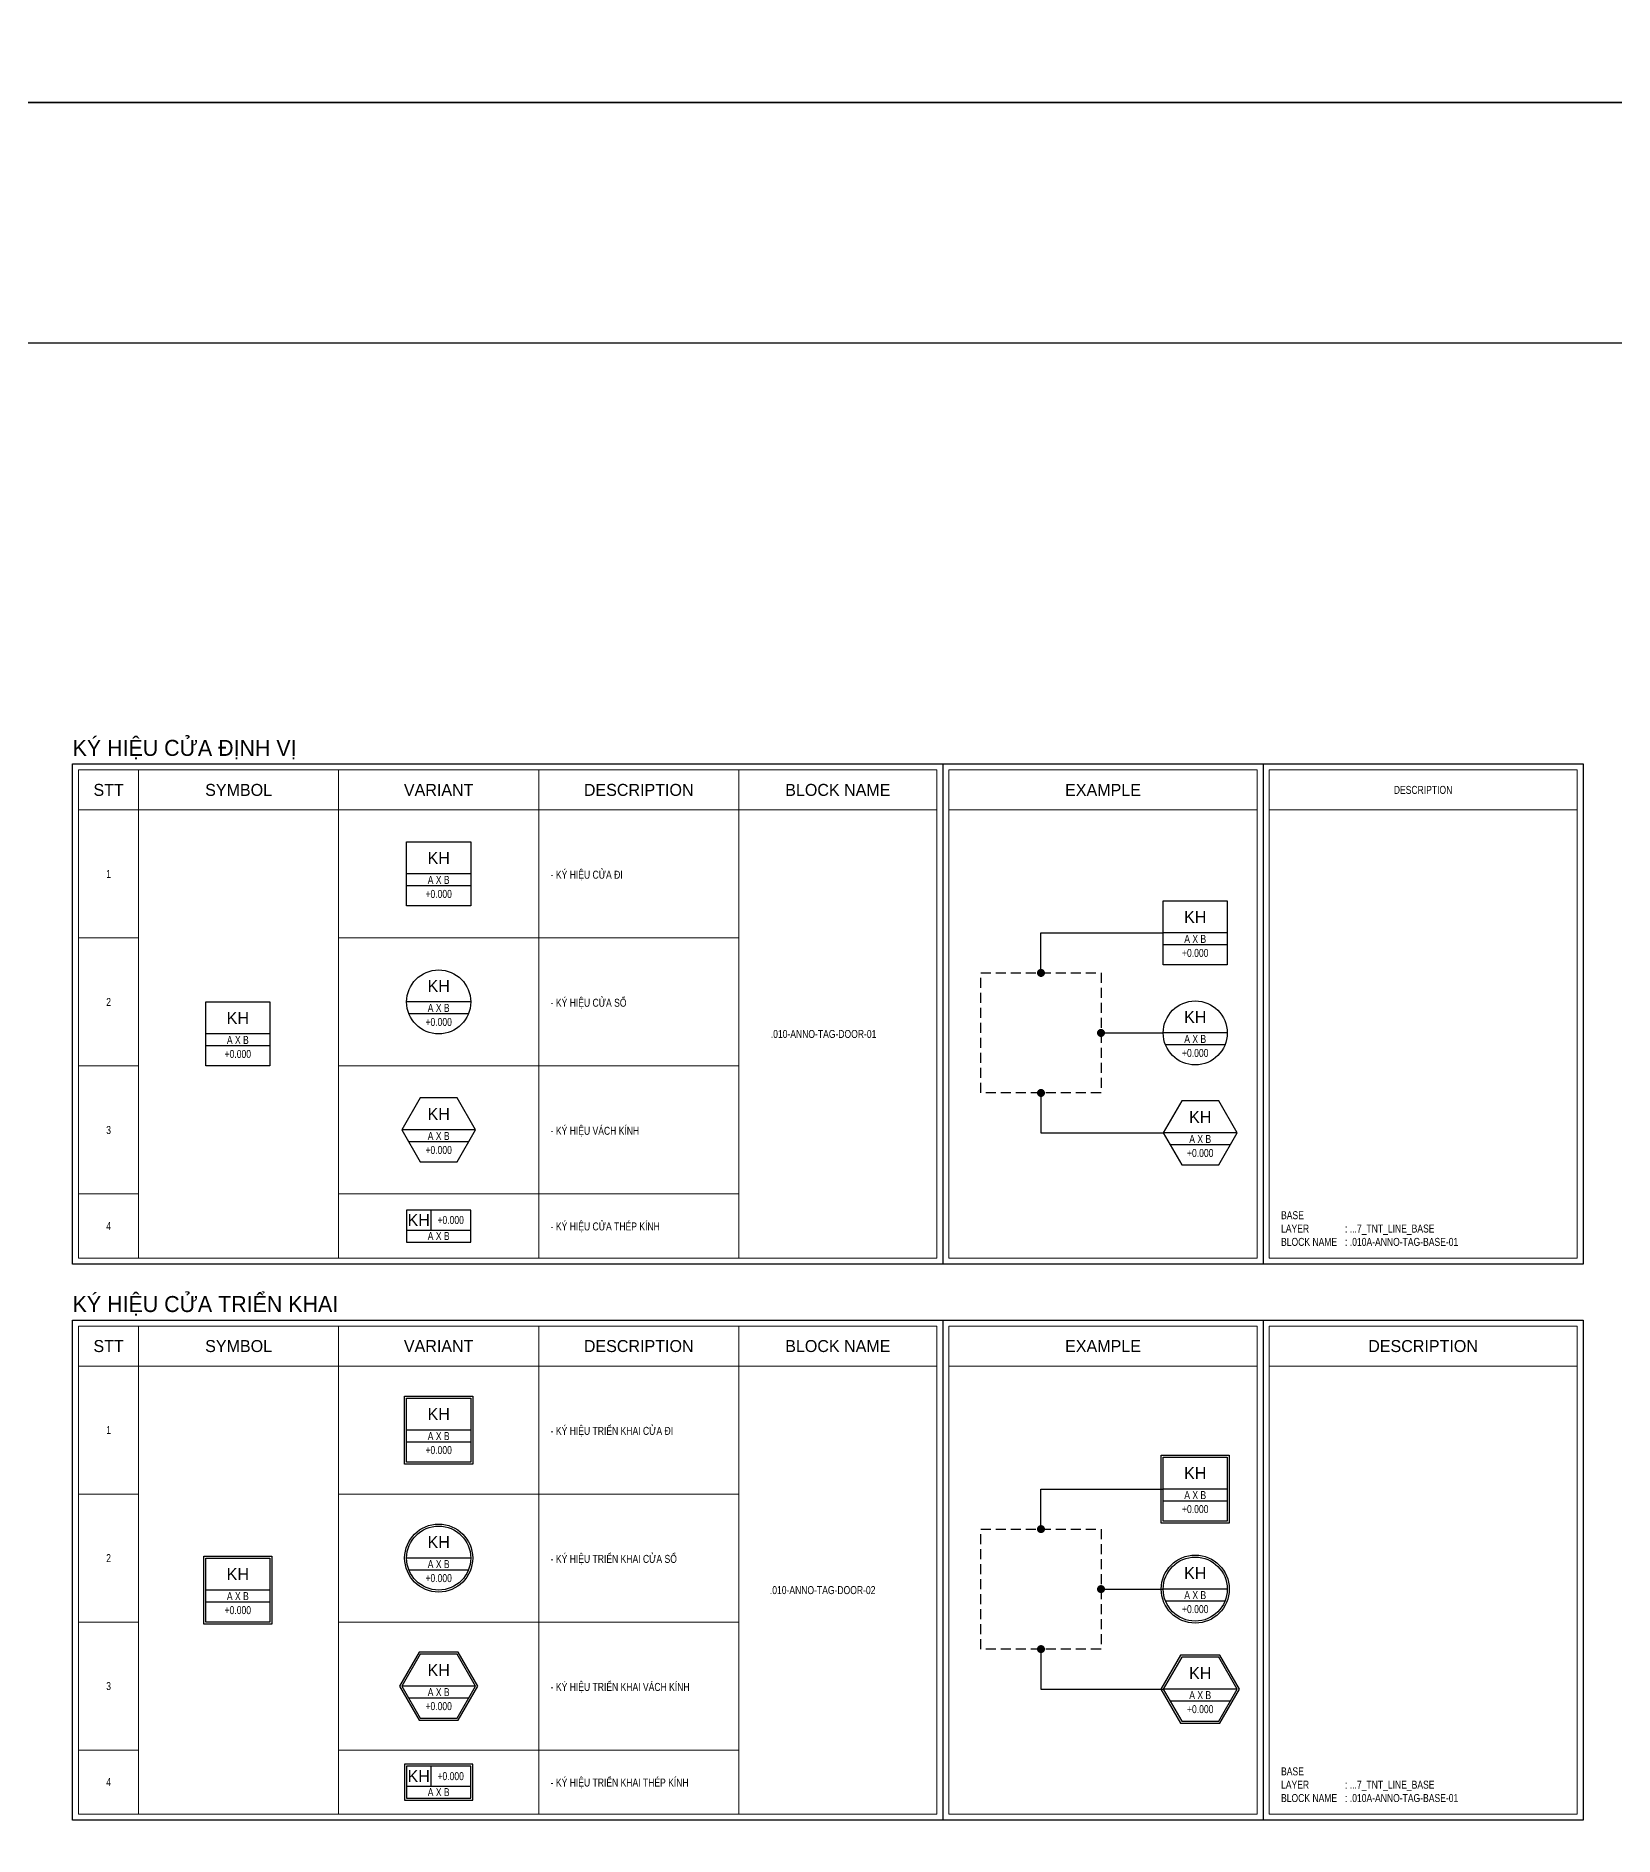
# Model space of a CAD drawing. Header units: millimetres. Extents: x 21129 to 2803301, y -510327 to 166837.
# Drawn here: x 309035 to 348477, y -337285 to -292297 of the extents above; entities that cross this region are included whole.
import ezdxf
from ezdxf.enums import TextEntityAlignment as Align

# ---------------------------------------------------------------- set-up
doc = ezdxf.new("R2010")
doc.units = ezdxf.units.MM
doc.linetypes.add('HIDDEN', pattern=[0.375, 0.25, -0.125])
for name, color, linetype in [('....01_TNT_A_DRAWING', 7, 'Continuous'), ('....20_TNT_N_TEXT', 9, 'Continuous'), ('....21_TNT_N_LEADER', 9, 'Continuous'), ('....24_TNT_N_ANNOTATE', 14, 'Continuous')]:
    doc.layers.add(name, color=color, linetype=linetype)
doc.layers.add('....03_TNT_A_THIN', color=251, linetype='Continuous', lineweight=13, transparency=0.5)
doc.layers.add('....08_TNT_A_DETAIL', color=156, linetype='HIDDEN', transparency=0.5)
doc.styles.add('.TNT_A_TXT_1_MAIN', font='')
doc.styles.add('.TNT_A_TXT_2_SUB', font='UNI Alter Gothic (H).ttf')
doc.styles.add('.TNT_A_TXT_3_NOTE', font='uromans.shx', dxfattribs={"width": 0.8})
doc.styles.add('TNT_DIM', font='uromans.shx', dxfattribs={"width": 0.8})
doc.styles.get('.TNT_A_TXT_1_MAIN').set_extended_font_data('UNI HelvetIns (H)')
doc.dimstyles.new('TNT_DIM1', dxfattribs={"dimtxt": 2, "dimasz": 1.1, "dimexe": 1.1, "dimexo": 0, "dimgap": 0.7, "dimtad": 1, "dimdec": 0, "dimzin": 0, "dimdsep": 46, "dimtxsty": 'TNT_DIM', "dimblk": 'ARCHTICK', "dimcen": 0.09, "dimdle": 1.1, "dimclrd": 256, "dimclre": 256, "dimclrt": 14, "dimadec": 0, "dimazin": 0, "dimtfac": 1, "dimtdec": 0, "dimtmove": 0, "dimatfit": 3, "dimfxl": 0, "dimtfillclr": 256, "dimtolj": 1, "dimtzin": 0, "dimarcsym": 0})

# ---------------------------------------------------------------- blocks, each defined once
blk = doc.blocks.new('.TNT_KHUNG LAYOUT_2')
at = {"color": 250}
blk.add_lwpolyline([(0, 327), (450, 327), (450, 0), (0, 0)], close=True, dxfattribs=at)
at = {"color": 14}
blk.add_lwpolyline([(15, 312), (435, 312), (435, 15), (15, 15)], close=True, dxfattribs=at)
blk = doc.blocks.new('*U558')
at = {"color": 14, "ltscale": 4}
for p, q in [((8, 0), (-8, 0)), ((8, -3), (-8, -3))]:
    blk.add_line(p, q, dxfattribs=at)
blk.add_lwpolyline([(-8, 8), (8, 8), (8, -8), (-8, -8)], close=True, dxfattribs=at)
at = {"color": 9, "style": '.TNT_A_TXT_2_SUB', "flags": 8}
blk.add_attdef('KH_1', text='', height=3, dxfattribs=at).set_placement((0, 4), align=Align.MIDDLE)
at = {"color": 9, "ltscale": 6, "style": '.TNT_A_TXT_3_NOTE', "width": 0.8, "flags": 8}
blk.add_attdef('COTE_1', text='', height=2, dxfattribs=at).set_placement((0, -5), align=Align.MIDDLE)
at = {"color": 9, "style": '.TNT_A_TXT_3_NOTE', "width": 0.8, "flags": 8}
blk.add_attdef('KT_1', text='', height=2, dxfattribs=at).set_placement((0, -1.5), align=Align.MIDDLE)
blk = doc.blocks.new('*U559')
at = {"color": 14, "ltscale": 4}
for p, q in [((8, 0), (-8, 0)), ((7.4, -3), (-7.4, -3))]:
    blk.add_line(p, q, dxfattribs=at)
blk.add_circle((0, 0), 8, dxfattribs=at)
at = {"color": 9, "style": '.TNT_A_TXT_2_SUB', "flags": 8}
blk.add_attdef('KH_1', text='', height=3, dxfattribs=at).set_placement((0, 4), align=Align.MIDDLE)
at = {"color": 9, "ltscale": 6, "style": '.TNT_A_TXT_3_NOTE', "width": 0.8, "flags": 8}
blk.add_attdef('COTE_1', text='', height=2, dxfattribs=at).set_placement((0, -5), align=Align.MIDDLE)
at = {"color": 9, "style": '.TNT_A_TXT_3_NOTE', "width": 0.8, "flags": 8}
blk.add_attdef('KT_1', text='', height=2, dxfattribs=at).set_placement((0, -1.5), align=Align.MIDDLE)
blk = doc.blocks.new('*U560')
at = {"color": 14, "ltscale": 4}
for p, q in [((9.24, 0), (-9.24, 0)), ((7.51, -3), (-7.51, -3))]:
    blk.add_line(p, q, dxfattribs=at)
blk.add_lwpolyline([(4.62, -8), (9.24, 0), (4.62, 8), (-4.62, 8), (-9.24, 0), (-4.62, -8)], close=True, dxfattribs=at)
at = {"color": 9, "style": '.TNT_A_TXT_2_SUB', "flags": 8}
blk.add_attdef('KH_1', text='', height=3, dxfattribs=at).set_placement((0, 4), align=Align.MIDDLE)
at = {"color": 9, "ltscale": 6, "style": '.TNT_A_TXT_3_NOTE', "width": 0.8, "flags": 8}
blk.add_attdef('COTE_1', text='', height=2, dxfattribs=at).set_placement((0, -5), align=Align.MIDDLE)
at = {"color": 9, "style": '.TNT_A_TXT_3_NOTE', "width": 0.8, "flags": 8}
blk.add_attdef('KT_1', text='', height=2, dxfattribs=at).set_placement((0, -1.5), align=Align.MIDDLE)
blk = doc.blocks.new('*U561')
at = {"color": 14, "ltscale": 4}
blk.add_line((-2, 5), (-2, 0), dxfattribs=at)
at = {"color": 14}
blk.add_line((-8, 0), (8, 0), dxfattribs=at)
blk.add_lwpolyline([(-8, -3), (8, -3), (8, 5), (-8, 5)], close=True, dxfattribs=at)
at = {"color": 9, "style": '.TNT_A_TXT_2_SUB', "flags": 8}
blk.add_attdef('KH_2', text='', height=3, dxfattribs=at).set_placement((-5, 2.5), align=Align.MIDDLE)
at = {"color": 9, "style": '.TNT_A_TXT_3_NOTE', "width": 0.8, "flags": 8}
for tag, p in [('COTE_2', (3, 2.5)), ('KT_2', (0, -1.5))]:
    blk.add_attdef(tag, text='', height=2, dxfattribs=at).set_placement(p, align=Align.MIDDLE)
blk = doc.blocks.new('*U564')
at = {"color": 251, "ltscale": 4}
for p, q in [((8, 0), (-8, 0)), ((8, -3), (-8, -3))]:
    blk.add_line(p, q, dxfattribs=at)
at = {"color": 14, "ltscale": 4}
blk.add_lwpolyline([(-8.5, 8.5), (8.5, 8.5), (8.5, -8.5), (-8.5, -8.5)], close=True, dxfattribs=at)
at = {"color": 251, "ltscale": 4}
blk.add_lwpolyline([(-8, 8), (8, 8), (8, -8), (-8, -8)], close=True, dxfattribs=at)
at = {"color": 9, "style": '.TNT_A_TXT_2_SUB', "flags": 8}
blk.add_attdef('KH_1', text='', height=3, dxfattribs=at).set_placement((0, 4), align=Align.MIDDLE)
at = {"color": 9, "ltscale": 6, "style": '.TNT_A_TXT_3_NOTE', "width": 0.8, "flags": 8}
blk.add_attdef('COTE_1', text='', height=2, dxfattribs=at).set_placement((0, -5), align=Align.MIDDLE)
at = {"color": 9, "style": '.TNT_A_TXT_3_NOTE', "width": 0.8, "flags": 8}
blk.add_attdef('KT_1', text='', height=2, dxfattribs=at).set_placement((0, -1.5), align=Align.MIDDLE)
blk = doc.blocks.new('*U565')
at = {"color": 251, "ltscale": 4}
for p, q in [((8, 0), (-8, 0)), ((7.4, -3), (-7.4, -3))]:
    blk.add_line(p, q, dxfattribs=at)
at = {"color": 14, "ltscale": 4}
blk.add_circle((0, 0), 8.5, dxfattribs=at)
at = {"color": 251, "ltscale": 4}
blk.add_circle((0, 0), 8, dxfattribs=at)
at = {"color": 9, "style": '.TNT_A_TXT_2_SUB', "flags": 8}
blk.add_attdef('KH_1', text='', height=3, dxfattribs=at).set_placement((0, 4), align=Align.MIDDLE)
at = {"color": 9, "ltscale": 6, "style": '.TNT_A_TXT_3_NOTE', "width": 0.8, "flags": 8}
blk.add_attdef('COTE_1', text='', height=2, dxfattribs=at).set_placement((0, -5), align=Align.MIDDLE)
at = {"color": 9, "style": '.TNT_A_TXT_3_NOTE', "width": 0.8, "flags": 8}
blk.add_attdef('KT_1', text='', height=2, dxfattribs=at).set_placement((0, -1.5), align=Align.MIDDLE)
blk = doc.blocks.new('*U566')
at = {"color": 251, "ltscale": 4}
for p, q in [((9.24, 0), (-9.24, 0)), ((7.51, -3), (-7.51, -3))]:
    blk.add_line(p, q, dxfattribs=at)
at = {"color": 14, "ltscale": 4}
blk.add_lwpolyline([(4.91, -8.5), (9.81, 0), (4.91, 8.5), (-4.91, 8.5), (-9.81, 0), (-4.91, -8.5)], close=True, dxfattribs=at)
at = {"color": 251, "ltscale": 4}
blk.add_lwpolyline([(4.62, -8), (9.24, 0), (4.62, 8), (-4.62, 8), (-9.24, 0), (-4.62, -8)], close=True, dxfattribs=at)
at = {"color": 9, "style": '.TNT_A_TXT_2_SUB', "flags": 8}
blk.add_attdef('KH_1', text='', height=3, dxfattribs=at).set_placement((0, 4), align=Align.MIDDLE)
at = {"color": 9, "ltscale": 6, "style": '.TNT_A_TXT_3_NOTE', "width": 0.8, "flags": 8}
blk.add_attdef('COTE_1', text='', height=2, dxfattribs=at).set_placement((0, -5), align=Align.MIDDLE)
at = {"color": 9, "style": '.TNT_A_TXT_3_NOTE', "width": 0.8, "flags": 8}
blk.add_attdef('KT_1', text='', height=2, dxfattribs=at).set_placement((0, -1.5), align=Align.MIDDLE)
blk = doc.blocks.new('*U567')
at = {"color": 251, "ltscale": 4}
blk.add_line((-2, 5), (-2, 0), dxfattribs=at)
at = {"color": 251}
blk.add_line((-8, 0), (8, 0), dxfattribs=at)
at = {"color": 14}
blk.add_lwpolyline([(-8.5, -3.5), (8.5, -3.5), (8.5, 5.5), (-8.5, 5.5)], close=True, dxfattribs=at)
at = {"color": 251}
blk.add_lwpolyline([(-8, -3), (8, -3), (8, 5), (-8, 5)], close=True, dxfattribs=at)
at = {"color": 9, "style": '.TNT_A_TXT_2_SUB', "flags": 8}
blk.add_attdef('KH_2', text='', height=3, dxfattribs=at).set_placement((-5, 2.5), align=Align.MIDDLE)
at = {"color": 9, "style": '.TNT_A_TXT_3_NOTE', "width": 0.8, "flags": 8}
for tag, p in [('COTE_2', (3, 2.5)), ('KT_2', (0, -1.5))]:
    blk.add_attdef(tag, text='', height=2, dxfattribs=at).set_placement(p, align=Align.MIDDLE)
blk = doc.blocks.new('_ArchTick')
at = {"color": 0, "linetype": 'ByBlock', "const_width": 0.15}
blk.add_lwpolyline([(-0.5, -0.5), (0.5, 0.5)], dxfattribs=at)

msp = doc.modelspace()

# ---------------------------------------------------------------- linework, layer by layer
at = {"layer": '....03_TNT_A_THIN'}
for p, q in [((311599.9, -310639.5), (311599.9, -322839.5)), ((316599.9, -310639.5), (316599.9, -322839.5)), ((321599.9, -310639.5), (321599.9, -322839.5)), ((326599.9, -310639.5), (326599.9, -322839.5)), ((310099.9, -311639.5), (331554.9, -311639.5)), ((331854.9, -311639.5), (339554.9, -311639.5)), ((339854.9, -311639.5), (347554.9, -311639.5)), ((310099.9, -314839.5), (311599.9, -314839.5)), ((316599.9, -314839.5), (326599.9, -314839.5)), ((310099.9, -318039.5), (311599.9, -318039.5)), ((316599.9, -318039.5), (326599.9, -318039.5)), ((310099.9, -321239.5), (311599.9, -321239.5)), ((316599.9, -321239.5), (326599.9, -321239.5)), ((311599.9, -324539.5), (311599.9, -336739.5)), ((316599.9, -324539.5), (316599.9, -336739.5)), ((321599.9, -324539.5), (321599.9, -336739.5)), ((326599.9, -324539.5), (326599.9, -336739.5)), ((310099.9, -325539.5), (331554.9, -325539.5)), ((331854.9, -325539.5), (339554.9, -325539.5)), ((339854.9, -325539.5), (347554.9, -325539.5)), ((310099.9, -328739.5), (311599.9, -328739.5)), ((316599.9, -328739.5), (326599.9, -328739.5)), ((310099.9, -331939.5), (311599.9, -331939.5)), ((316599.9, -331939.5), (326599.9, -331939.5)), ((310099.9, -335139.5), (311599.9, -335139.5)), ((316599.9, -335139.5), (326599.9, -335139.5))]:
    msp.add_line(p, q, dxfattribs=at)
for points in [[(331554.9, -322839.5), (310099.9, -322839.5), (310099.9, -310639.5), (331554.9, -310639.5)], [(331854.9, -310639.5), (339554.9, -310639.5), (339554.9, -322839.5), (331854.9, -322839.5)], [(339854.9, -310639.5), (347554.9, -310639.5), (347554.9, -322839.5), (339854.9, -322839.5)], [(331554.9, -336739.5), (310099.9, -336739.5), (310099.9, -324539.5), (331554.9, -324539.5)], [(331854.9, -324539.5), (339554.9, -324539.5), (339554.9, -336739.5), (331854.9, -336739.5)], [(339854.9, -324539.5), (347554.9, -324539.5), (347554.9, -336739.5), (339854.9, -336739.5)]]:
    msp.add_lwpolyline(points, close=True, dxfattribs=at)
at = {"layer": '....08_TNT_A_DETAIL', "ltscale": 1000}
for points in [[(332654.9, -315714.5), (335654.9, -315714.5), (335654.9, -318714.5), (332654.9, -318714.5)], [(332654.9, -329614.5), (335654.9, -329614.5), (335654.9, -332614.5), (332654.9, -332614.5)]]:
    msp.add_lwpolyline(points, close=True, dxfattribs=at)
at = {"layer": '....24_TNT_N_ANNOTATE'}
for p, q in [((309949.9, -310489.5), (347704.9, -310489.5)), ((309949.9, -324389.5), (347704.9, -324389.5))]:
    msp.add_line(p, q, dxfattribs=at)
for points in [[(347704.9, -322989.5), (309949.9, -322989.5), (309949.9, -310489.5)], [(331704.9, -310489.5), (331704.9, -322989.5)], [(339704.9, -310489.5), (339704.9, -322989.5)], [(347704.9, -310489.5), (347704.9, -322989.5)], [(347704.9, -336889.5), (309949.9, -336889.5), (309949.9, -324389.5)], [(331704.9, -324389.5), (331704.9, -336889.5)], [(339704.9, -324389.5), (339704.9, -336889.5)], [(347704.9, -324389.5), (347704.9, -336889.5)]]:
    msp.add_lwpolyline(points, dxfattribs=at)

# ---------------------------------------------------------------- block references
at = {"layer": '....01_TNT_A_DRAWING', "xscale": 400, "yscale": 400, "zscale": 400}
for p in [(218892.4, -293962.9), (218892.4, -424762.9)]:
    msp.add_blockref('.TNT_KHUNG LAYOUT_2', p, dxfattribs=at)
at = {"layer": '....24_TNT_N_ANNOTATE'}
ref = msp.add_blockref('*U558', (319099.9, -313239.5), dxfattribs=dict(at, xscale=100, yscale=100, zscale=100))
ref.add_attrib('KH_1', 'KH', dxfattribs={"layer": '0', "color": 9, "height": 300, "style": '.TNT_A_TXT_2_SUB'}).set_placement((319099.9, -312839.5), align=Align.MIDDLE)
ref.add_attrib('KT_1', 'A X B', dxfattribs={"layer": '0', "color": 9, "height": 200, "style": '.TNT_A_TXT_3_NOTE', "width": 0.8}).set_placement((319099.9, -313389.5), align=Align.MIDDLE)
ref.add_attrib('COTE_1', '+0.000', dxfattribs={"layer": '0', "color": 9, "ltscale": 6, "height": 200, "style": '.TNT_A_TXT_3_NOTE', "width": 0.8}).set_placement((319099.9, -313739.5), align=Align.MIDDLE)
ref = msp.add_blockref('*U558', (338009.9, -314714.5), dxfattribs=dict(at, xscale=100, yscale=100, zscale=100))
ref.add_attrib('KH_1', 'KH', dxfattribs={"layer": '0', "color": 9, "height": 300, "style": '.TNT_A_TXT_2_SUB'}).set_placement((338009.9, -314314.5), align=Align.MIDDLE)
ref.add_attrib('KT_1', 'A X B', dxfattribs={"layer": '0', "color": 9, "height": 200, "style": '.TNT_A_TXT_3_NOTE', "width": 0.8}).set_placement((338009.9, -314864.5), align=Align.MIDDLE)
ref.add_attrib('COTE_1', '+0.000', dxfattribs={"layer": '0', "color": 9, "ltscale": 6, "height": 200, "style": '.TNT_A_TXT_3_NOTE', "width": 0.8}).set_placement((338009.9, -315214.5), align=Align.MIDDLE)
ref = msp.add_blockref('*U559', (319099.9, -316439.5), dxfattribs=dict(at, xscale=100, yscale=100, zscale=100))
ref.add_attrib('KH_1', 'KH', dxfattribs={"layer": '0', "color": 9, "height": 300, "style": '.TNT_A_TXT_2_SUB'}).set_placement((319099.9, -316039.5), align=Align.MIDDLE)
ref.add_attrib('KT_1', 'A X B', dxfattribs={"layer": '0', "color": 9, "height": 200, "style": '.TNT_A_TXT_3_NOTE', "width": 0.8}).set_placement((319099.9, -316589.5), align=Align.MIDDLE)
ref.add_attrib('COTE_1', '+0.000', dxfattribs={"layer": '0', "color": 9, "ltscale": 6, "height": 200, "style": '.TNT_A_TXT_3_NOTE', "width": 0.8}).set_placement((319099.9, -316939.5), align=Align.MIDDLE)
ref = msp.add_blockref('*U558', (314079.9, -317239.5), dxfattribs=dict(at, xscale=100, yscale=100, zscale=100))
ref.add_attrib('KH_1', 'KH', dxfattribs={"layer": '0', "color": 9, "height": 300, "style": '.TNT_A_TXT_2_SUB'}).set_placement((314079.9, -316839.5), align=Align.MIDDLE)
ref.add_attrib('KT_1', 'A X B', dxfattribs={"layer": '0', "color": 9, "height": 200, "style": '.TNT_A_TXT_3_NOTE', "width": 0.8}).set_placement((314079.9, -317389.5), align=Align.MIDDLE)
ref.add_attrib('COTE_1', '+0.000', dxfattribs={"layer": '0', "color": 9, "ltscale": 6, "height": 200, "style": '.TNT_A_TXT_3_NOTE', "width": 0.8}).set_placement((314079.9, -317739.5), align=Align.MIDDLE)
ref = msp.add_blockref('*U559', (338009.9, -317214.5), dxfattribs=dict(at, xscale=100, yscale=100, zscale=100))
ref.add_attrib('KH_1', 'KH', dxfattribs={"layer": '0', "color": 9, "height": 300, "style": '.TNT_A_TXT_2_SUB'}).set_placement((338009.9, -316814.5), align=Align.MIDDLE)
ref.add_attrib('KT_1', 'A X B', dxfattribs={"layer": '0', "color": 9, "height": 200, "style": '.TNT_A_TXT_3_NOTE', "width": 0.8}).set_placement((338009.9, -317364.5), align=Align.MIDDLE)
ref.add_attrib('COTE_1', '+0.000', dxfattribs={"layer": '0', "color": 9, "ltscale": 6, "height": 200, "style": '.TNT_A_TXT_3_NOTE', "width": 0.8}).set_placement((338009.9, -317714.5), align=Align.MIDDLE)
ref = msp.add_blockref('*U560', (319099.9, -319639.5), dxfattribs=dict(at, xscale=100, yscale=100, zscale=100))
ref.add_attrib('KH_1', 'KH', dxfattribs={"layer": '0', "color": 9, "height": 300, "style": '.TNT_A_TXT_2_SUB'}).set_placement((319099.9, -319239.5), align=Align.MIDDLE)
ref.add_attrib('KT_1', 'A X B', dxfattribs={"layer": '0', "color": 9, "height": 200, "style": '.TNT_A_TXT_3_NOTE', "width": 0.8}).set_placement((319099.9, -319789.5), align=Align.MIDDLE)
ref.add_attrib('COTE_1', '+0.000', dxfattribs={"layer": '0', "color": 9, "ltscale": 6, "height": 200, "style": '.TNT_A_TXT_3_NOTE', "width": 0.8}).set_placement((319099.9, -320139.5), align=Align.MIDDLE)
ref = msp.add_blockref('*U560', (338134.9, -319714.5), dxfattribs=dict(at, xscale=100, yscale=100, zscale=100))
ref.add_attrib('KH_1', 'KH', dxfattribs={"layer": '0', "color": 9, "height": 300, "style": '.TNT_A_TXT_2_SUB'}).set_placement((338134.9, -319314.5), align=Align.MIDDLE)
ref.add_attrib('KT_1', 'A X B', dxfattribs={"layer": '0', "color": 9, "height": 200, "style": '.TNT_A_TXT_3_NOTE', "width": 0.8}).set_placement((338134.9, -319864.5), align=Align.MIDDLE)
ref.add_attrib('COTE_1', '+0.000', dxfattribs={"layer": '0', "color": 9, "ltscale": 6, "height": 200, "style": '.TNT_A_TXT_3_NOTE', "width": 0.8}).set_placement((338134.9, -320214.5), align=Align.MIDDLE)
ref = msp.add_blockref('*U561', (319099.9, -322139.5), dxfattribs=dict(at, xscale=100, yscale=100, zscale=100))
ref.add_attrib('KH_2', 'KH', dxfattribs={"layer": '0', "color": 9, "height": 300, "style": '.TNT_A_TXT_2_SUB'}).set_placement((318599.9, -321889.5), align=Align.MIDDLE)
ref.add_attrib('KT_2', 'A X B', dxfattribs={"layer": '0', "color": 9, "height": 200, "style": '.TNT_A_TXT_3_NOTE', "width": 0.8}).set_placement((319099.9, -322289.5), align=Align.MIDDLE)
ref.add_attrib('COTE_2', '+0.000', dxfattribs={"layer": '0', "color": 9, "height": 200, "style": '.TNT_A_TXT_3_NOTE', "width": 0.8}).set_placement((319399.9, -321889.5), align=Align.MIDDLE)
ref = msp.add_blockref('*U564', (319099.9, -327139.5), dxfattribs=dict(at, xscale=100, yscale=100, zscale=100))
ref.add_attrib('KH_1', 'KH', dxfattribs={"layer": '0', "color": 9, "height": 300, "style": '.TNT_A_TXT_2_SUB'}).set_placement((319099.9, -326739.5), align=Align.MIDDLE)
ref.add_attrib('KT_1', 'A X B', dxfattribs={"layer": '0', "color": 9, "height": 200, "style": '.TNT_A_TXT_3_NOTE', "width": 0.8}).set_placement((319099.9, -327289.5), align=Align.MIDDLE)
ref.add_attrib('COTE_1', '+0.000', dxfattribs={"layer": '0', "color": 9, "ltscale": 6, "height": 200, "style": '.TNT_A_TXT_3_NOTE', "width": 0.8}).set_placement((319099.9, -327639.5), align=Align.MIDDLE)
ref = msp.add_blockref('*U564', (338009.9, -328614.5), dxfattribs=dict(at, xscale=100, yscale=100, zscale=100))
ref.add_attrib('KH_1', 'KH', dxfattribs={"layer": '0', "color": 9, "height": 300, "style": '.TNT_A_TXT_2_SUB'}).set_placement((338009.9, -328214.5), align=Align.MIDDLE)
ref.add_attrib('KT_1', 'A X B', dxfattribs={"layer": '0', "color": 9, "height": 200, "style": '.TNT_A_TXT_3_NOTE', "width": 0.8}).set_placement((338009.9, -328764.5), align=Align.MIDDLE)
ref.add_attrib('COTE_1', '+0.000', dxfattribs={"layer": '0', "color": 9, "ltscale": 6, "height": 200, "style": '.TNT_A_TXT_3_NOTE', "width": 0.8}).set_placement((338009.9, -329114.5), align=Align.MIDDLE)
ref = msp.add_blockref('*U565', (319099.9, -330339.5), dxfattribs=dict(at, xscale=100, yscale=100, zscale=100))
ref.add_attrib('KH_1', 'KH', dxfattribs={"layer": '0', "color": 9, "height": 300, "style": '.TNT_A_TXT_2_SUB'}).set_placement((319099.9, -329939.5), align=Align.MIDDLE)
ref.add_attrib('KT_1', 'A X B', dxfattribs={"layer": '0', "color": 9, "height": 200, "style": '.TNT_A_TXT_3_NOTE', "width": 0.8}).set_placement((319099.9, -330489.5), align=Align.MIDDLE)
ref.add_attrib('COTE_1', '+0.000', dxfattribs={"layer": '0', "color": 9, "ltscale": 6, "height": 200, "style": '.TNT_A_TXT_3_NOTE', "width": 0.8}).set_placement((319099.9, -330839.5), align=Align.MIDDLE)
ref = msp.add_blockref('*U564', (314079.9, -331139.5), dxfattribs=dict(at, xscale=100, yscale=100, zscale=100))
ref.add_attrib('KH_1', 'KH', dxfattribs={"layer": '0', "color": 9, "height": 300, "style": '.TNT_A_TXT_2_SUB'}).set_placement((314079.9, -330739.5), align=Align.MIDDLE)
ref.add_attrib('KT_1', 'A X B', dxfattribs={"layer": '0', "color": 9, "height": 200, "style": '.TNT_A_TXT_3_NOTE', "width": 0.8}).set_placement((314079.9, -331289.5), align=Align.MIDDLE)
ref.add_attrib('COTE_1', '+0.000', dxfattribs={"layer": '0', "color": 9, "ltscale": 6, "height": 200, "style": '.TNT_A_TXT_3_NOTE', "width": 0.8}).set_placement((314079.9, -331639.5), align=Align.MIDDLE)
ref = msp.add_blockref('*U565', (338009.9, -331114.5), dxfattribs=dict(at, xscale=100, yscale=100, zscale=100))
ref.add_attrib('KH_1', 'KH', dxfattribs={"layer": '0', "color": 9, "height": 300, "style": '.TNT_A_TXT_2_SUB'}).set_placement((338009.9, -330714.5), align=Align.MIDDLE)
ref.add_attrib('KT_1', 'A X B', dxfattribs={"layer": '0', "color": 9, "height": 200, "style": '.TNT_A_TXT_3_NOTE', "width": 0.8}).set_placement((338009.9, -331264.5), align=Align.MIDDLE)
ref.add_attrib('COTE_1', '+0.000', dxfattribs={"layer": '0', "color": 9, "ltscale": 6, "height": 200, "style": '.TNT_A_TXT_3_NOTE', "width": 0.8}).set_placement((338009.9, -331614.5), align=Align.MIDDLE)
ref = msp.add_blockref('*U566', (319099.9, -333539.5), dxfattribs=dict(at, xscale=100, yscale=100, zscale=100))
ref.add_attrib('KH_1', 'KH', dxfattribs={"layer": '0', "color": 9, "height": 300, "style": '.TNT_A_TXT_2_SUB'}).set_placement((319099.9, -333139.5), align=Align.MIDDLE)
ref.add_attrib('KT_1', 'A X B', dxfattribs={"layer": '0', "color": 9, "height": 200, "style": '.TNT_A_TXT_3_NOTE', "width": 0.8}).set_placement((319099.9, -333689.5), align=Align.MIDDLE)
ref.add_attrib('COTE_1', '+0.000', dxfattribs={"layer": '0', "color": 9, "ltscale": 6, "height": 200, "style": '.TNT_A_TXT_3_NOTE', "width": 0.8}).set_placement((319099.9, -334039.5), align=Align.MIDDLE)
ref = msp.add_blockref('*U566', (338134.9, -333614.5), dxfattribs=dict(at, xscale=100, yscale=100, zscale=100))
ref.add_attrib('KH_1', 'KH', dxfattribs={"layer": '0', "color": 9, "height": 300, "style": '.TNT_A_TXT_2_SUB'}).set_placement((338134.9, -333214.5), align=Align.MIDDLE)
ref.add_attrib('KT_1', 'A X B', dxfattribs={"layer": '0', "color": 9, "height": 200, "style": '.TNT_A_TXT_3_NOTE', "width": 0.8}).set_placement((338134.9, -333764.5), align=Align.MIDDLE)
ref.add_attrib('COTE_1', '+0.000', dxfattribs={"layer": '0', "color": 9, "ltscale": 6, "height": 200, "style": '.TNT_A_TXT_3_NOTE', "width": 0.8}).set_placement((338134.9, -334114.5), align=Align.MIDDLE)
ref = msp.add_blockref('*U567', (319099.9, -336039.5), dxfattribs=dict(at, xscale=100, yscale=100, zscale=100))
ref.add_attrib('KH_2', 'KH', dxfattribs={"layer": '0', "color": 9, "height": 300, "style": '.TNT_A_TXT_2_SUB'}).set_placement((318599.9, -335789.5), align=Align.MIDDLE)
ref.add_attrib('KT_2', 'A X B', dxfattribs={"layer": '0', "color": 9, "height": 200, "style": '.TNT_A_TXT_3_NOTE', "width": 0.8}).set_placement((319099.9, -336189.5), align=Align.MIDDLE)
ref.add_attrib('COTE_2', '+0.000', dxfattribs={"layer": '0', "color": 9, "height": 200, "style": '.TNT_A_TXT_3_NOTE', "width": 0.8}).set_placement((319399.9, -335789.5), align=Align.MIDDLE)

# ---------------------------------------------------------------- texts
at = {"layer": '....20_TNT_N_TEXT', "style": '.TNT_A_TXT_1_MAIN'}
for s, p in [('KÝ HIỆU CỬA ĐỊNH VỊ', (309949.9, -310289.5)), ('KÝ HIỆU CỬA TRIỂN KHAI', (309949.9, -324189.5))]:
    msp.add_text(s, height=400, dxfattribs=at).set_placement(p)
at = {"layer": '....20_TNT_N_TEXT', "style": '.TNT_A_TXT_2_SUB'}
for s, p in [('STT', (310849.9, -311139.5)), ('SYMBOL', (314099.9, -311139.5)), ('VARIANT', (319099.9, -311139.5)), ('DESCRIPTION', (324099.9, -311139.5)), ('BLOCK NAME', (329077.4, -311139.5)), ('EXAMPLE', (335704.9, -311139.5)), ('STT', (310849.9, -325039.5)), ('SYMBOL', (314099.9, -325039.5)), ('VARIANT', (319099.9, -325039.5)), ('DESCRIPTION', (324099.9, -325039.5)), ('BLOCK NAME', (329077.4, -325039.5)), ('EXAMPLE', (335704.9, -325039.5)), ('DESCRIPTION', (343704.9, -325039.5))]:
    msp.add_text(s, height=300, dxfattribs=at).set_placement(p, align=Align.MIDDLE)
at = {"layer": '....20_TNT_N_TEXT', "style": '.TNT_A_TXT_3_NOTE', "width": 0.8}
for s, p in [('DESCRIPTION', (343704.9, -311139.5)), ('1', (310849.9, -313239.5)), ('2', (310849.9, -316439.5)), ('3', (310849.9, -319639.5)), ('4', (310849.9, -322039.5)), ('1', (310849.9, -327138)), ('2', (310849.9, -330338)), ('3', (310849.9, -333538)), ('4', (310849.9, -335938))]:
    msp.add_text(s, height=200, dxfattribs=at).set_placement(p, align=Align.MIDDLE)
for s, p in [('- KÝ HIỆU CỬA ĐI', (321899.9, -313359.5)), ('- KÝ HIỆU CỬA SỔ', (321899.9, -316559.5)), ('.010-ANNO-TAG-DOOR-01', (327401.2, -317339.5)), ('- KÝ HIỆU VÁCH KÍNH', (321899.9, -319759.5)), ('- KÝ HIỆU CỬA THÉP KÍNH', (321899.9, -322149.5)), ('- KÝ HIỆU TRIỂN KHAI CỬA ĐI', (321899.9, -327259.5)), ('- KÝ HIỆU TRIỂN KHAI CỬA SỔ', (321899.9, -330459.5)), ('.010-ANNO-TAG-DOOR-02', (327378.3, -331239.5)), ('- KÝ HIỆU TRIỂN KHAI VÁCH KÍNH', (321899.9, -333659.5)), ('- KÝ HIỆU TRIỂN KHAI THÉP KÍNH', (321899.9, -336049.5))]:
    msp.add_text(s, height=200, dxfattribs=at).set_placement(p)
at = {"layer": '....20_TNT_N_TEXT', "char_height": 200, "width": 14785, "attachment_point": 7, "style": '.TNT_A_TXT_3_NOTE'}
for insert in [(340154.9, -322539.5), (340154.9, -336439.5)]:
    msp.add_mtext('\\A1;\\pxi-12,l12,sm1;BASE\\P\\pi-9,l9;LAYER^I^I: ...7_TNT_LINE_BASE\\P\\pi-12,l12;BLOCK NAME^I: .010A-ANNO-TAG-BASE-01', dxfattribs=dict(at, insert=insert))

# ---------------------------------------------------------------- leaders
at = {"layer": '....21_TNT_N_LEADER'}
for points, override in [([(334154.9, -315714.5), (334154.9, -314714.5), (337209.9, -314714.5)], {"dimscale": 1, "dimasz": 200, "dimgap": 0.7, "dimtad": 0, "dimldrblk": 'Dot'}), ([(335654.9, -317214.5), (337209.9, -317214.5)], {"dimscale": 1, "dimasz": 200, "dimtad": 0, "dimldrblk": 'Dot'}), ([(334154.9, -318714.5), (334154.9, -319714.5), (337209.9, -319714.5)], {"dimscale": 1, "dimasz": 200, "dimgap": 0.7, "dimtad": 0, "dimldrblk": 'Dot'}), ([(334154.9, -329614.5), (334154.9, -328614.5), (337209.9, -328614.5)], {"dimscale": 1, "dimasz": 200, "dimgap": 0.7, "dimtad": 0, "dimldrblk": 'Dot'}), ([(335654.9, -331114.5), (337209.9, -331114.5)], {"dimscale": 1, "dimasz": 200, "dimtad": 0, "dimldrblk": 'Dot'}), ([(334154.9, -332614.5), (334154.9, -333614.5), (337209.9, -333614.5)], {"dimscale": 1, "dimasz": 200, "dimgap": 0.7, "dimtad": 0, "dimldrblk": 'Dot'})]:
    msp.add_leader(points, dimstyle='TNT_DIM1', override=override, dxfattribs=at)

doc.saveas('drawing.dxf')
